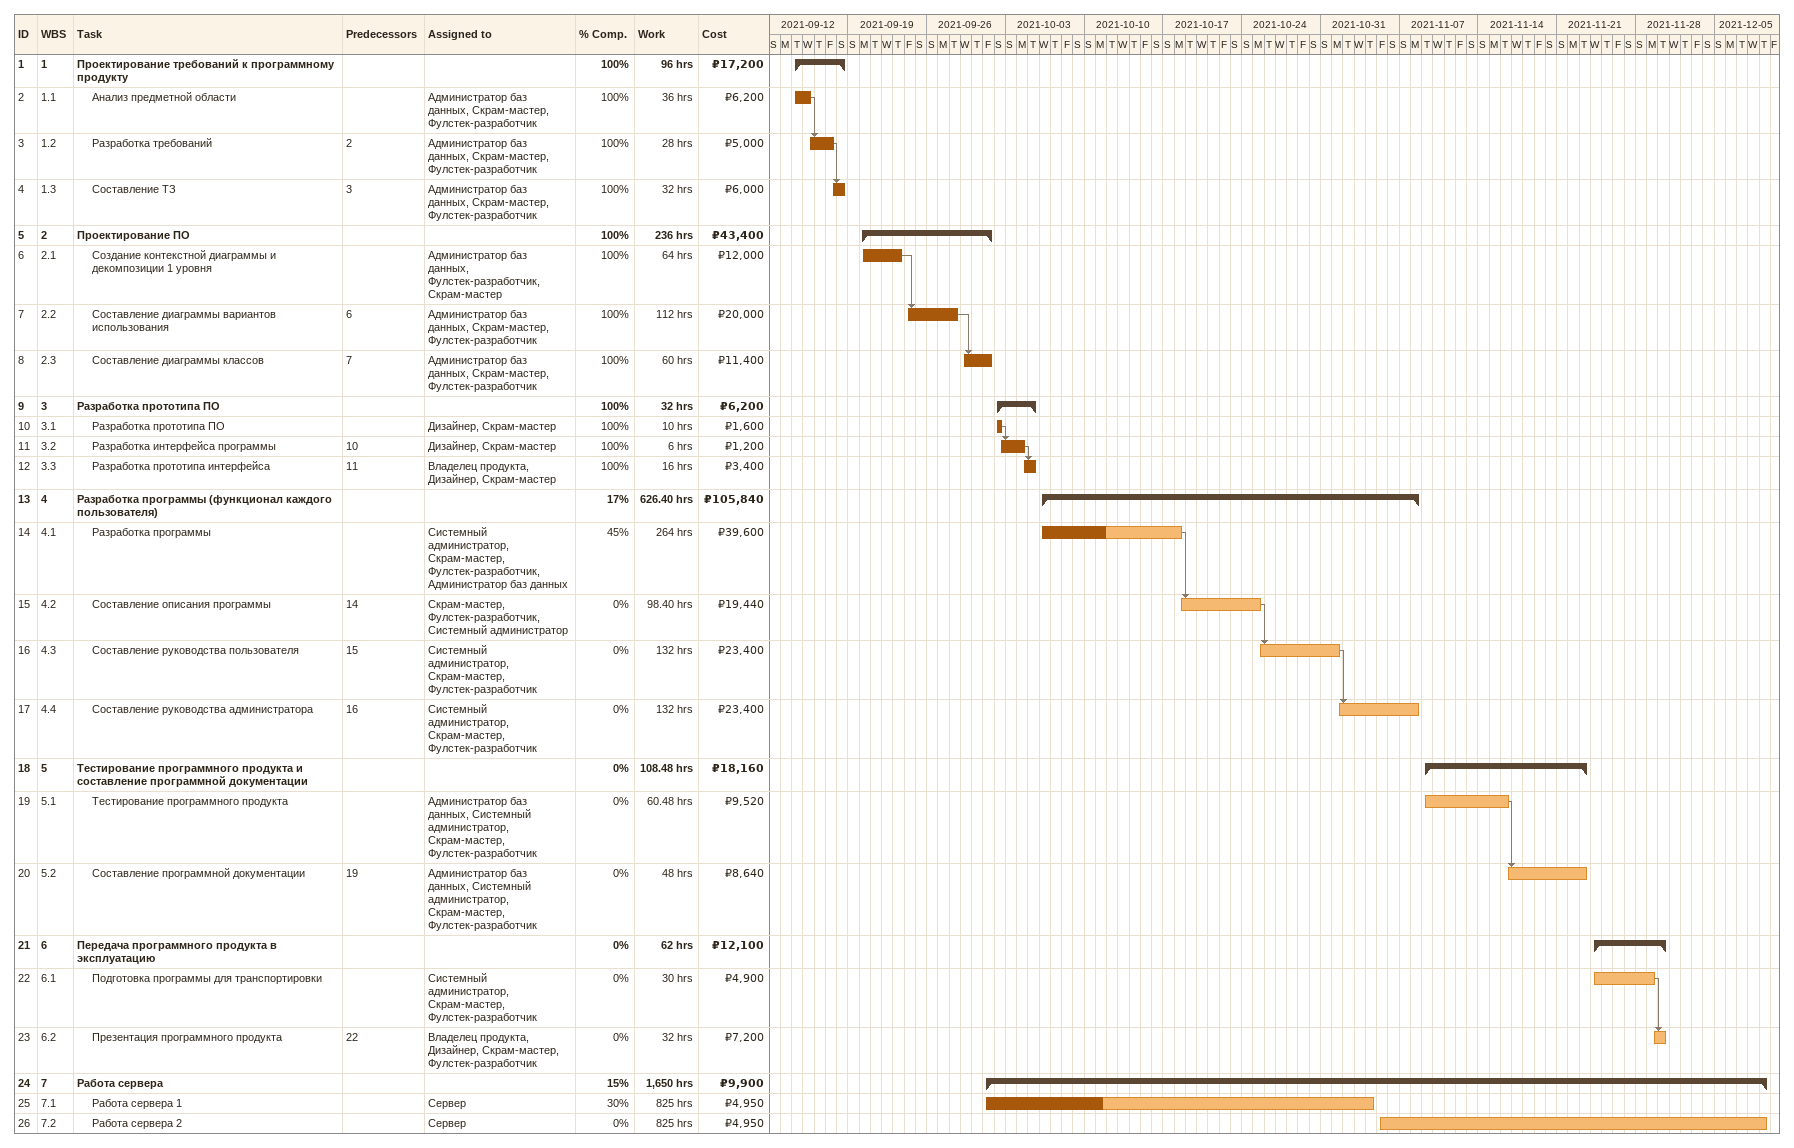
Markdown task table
| ID | WBS | Task | Start | Finish | Predecessors | Resources | % complete | Work (h) | Cost (₽) |
|---|---|---|---|---|---|---|---|---|---|
| 1 | 1 | **Проектирование требований к программному продукту** | 2021-09-14 | 2021-09-18 |  |  | 100 | 96 | 17200 |
| 2 | 1.1 | Анализ предметной области | 2021-09-14 | 2021-09-15 |  | Администратор баз данных, Скрам-мастер, Фулстек-разработчик | 100 | 36 | 6200 |
| 3 | 1.2 | Разработка требований | 2021-09-15 | 2021-09-17 | 2 | Администратор баз данных, Скрам-мастер, Фулстек-разработчик | 100 | 28 | 5000 |
| 4 | 1.3 | Составление ТЗ | 2021-09-17 | 2021-09-18 | 3 | Администратор баз данных, Скрам-мастер, Фулстек-разработчик | 100 | 32 | 6000 |
| 5 | 2 | **Проектирование ПО** | 2021-09-20 | 2021-10-01 |  |  | 100 | 236 | 43400 |
| 6 | 2.1 | Создание контекстной диаграммы и декомпозиции 1 уровня | 2021-09-20 | 2021-09-23 |  | Администратор баз данных, Фулстек-разработчик, Скрам-мастер | 100 | 64 | 12000 |
| 7 | 2.2 | Составление диаграммы вариантов использования | 2021-09-24 | 2021-09-28 | 6 | Администратор баз данных, Скрам-мастер, Фулстек-разработчик | 100 | 112 | 20000 |
| 8 | 2.3 | Составление диаграммы классов | 2021-09-29 | 2021-10-01 | 7 | Администратор баз данных, Скрам-мастер, Фулстек-разработчик | 100 | 60 | 11400 |
| 9 | 3 | **Разработка прототипа ПО** | 2021-10-02 | 2021-10-05 |  |  | 100 | 32 | 6200 |
| 10 | 3.1 | Разработка прототипа ПО | 2021-10-02 | 2021-10-02 |  | Дизайнер, Скрам-мастер | 100 | 10 | 1600 |
| 11 | 3.2 | Разработка интерфейса программы | 2021-10-02 | 2021-10-04 | 10 | Дизайнер, Скрам-мастер | 100 | 6 | 1200 |
| 12 | 3.3 | Разработка прототипа интерфейса | 2021-10-04 | 2021-10-05 | 11 | Владелец продукта, Дизайнер, Скрам-мастер | 100 | 16 | 3400 |
| 13 | 4 | **Разработка программы (функционал каждого пользователя)** | 2021-10-06 | 2021-11-08 |  |  | 17 | 626.40 | 105840 |
| 14 | 4.1 | Разработка программы | 2021-10-06 | 2021-10-18 |  | Системный администратор, Скрам-мастер, Фулстек-разработчик, Администратор баз данных | 45 | 264 | 39600 |
| 15 | 4.2 | Составление описания программы | 2021-10-18 | 2021-10-25 | 14 | Скрам-мастер, Фулстек-разработчик, Системный администратор | 0 | 98.40 | 19440 |
| 16 | 4.3 | Составление руководства пользователя | 2021-10-25 | 2021-11-01 | 15 | Системный администратор, Скрам-мастер, Фулстек-разработчик | 0 | 132 | 23400 |
| 17 | 4.4 | Составление руководства администратора | 2021-11-01 | 2021-11-08 | 16 | Системный администратор, Скрам-мастер, Фулстек-разработчик | 0 | 132 | 23400 |
| 18 | 5 | **Тестирование программного продукта и составление программной документации** | 2021-11-09 | 2021-11-23 |  |  | 0 | 108.48 | 18160 |
| 19 | 5.1 | Тестирование программного продукта | 2021-11-09 | 2021-11-16 |  | Администратор баз данных, Системный администратор, Скрам-мастер, Фулстек-разработчик | 0 | 60.48 | 9520 |
| 20 | 5.2 | Составление программной документации | 2021-11-16 | 2021-11-23 | 19 | Администратор баз данных, Системный администратор, Скрам-мастер, Фулстек-разработчик | 0 | 48 | 8640 |
| 21 | 6 | **Передача программного продукта в эксплуатацию** | 2021-11-24 | 2021-11-30 |  |  | 0 | 62 | 12100 |
| 22 | 6.1 | Подготовка программы для транспортировки | 2021-11-24 | 2021-11-29 |  | Системный администратор, Скрам-мастер, Фулстек-разработчик | 0 | 30 | 4900 |
| 23 | 6.2 | Презентация программного продукта | 2021-11-29 | 2021-11-30 | 22 | Владелец продукта, Дизайнер, Скрам-мастер, Фулстек-разработчик | 0 | 32 | 7200 |
| 24 | 7 | **Работа сервера** | 2021-10-01 | 2021-12-09 |  |  | 15 | 1650 | 9900 |
| 25 | 7.1 | Работа сервера 1 | 2021-10-01 | 2021-11-04 |  | Сервер | 30 | 825 | 4950 |
| 26 | 7.2 | Работа сервера 2 | 2021-11-05 | 2021-12-09 |  | Сервер | 0 | 825 | 4950 |
